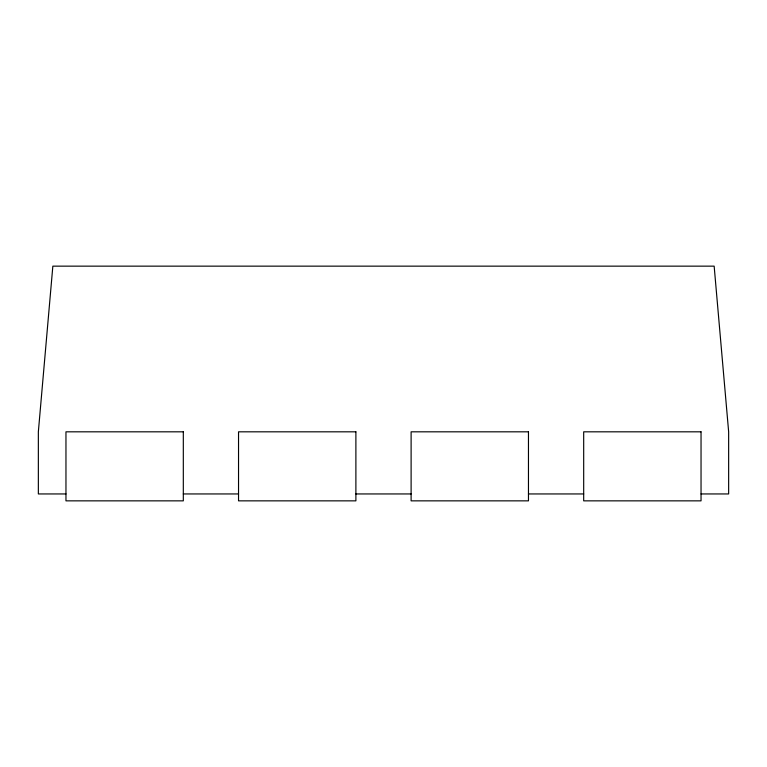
<?xml version="1.0" encoding="UTF-8"?>
<svg xmlns="http://www.w3.org/2000/svg" width="767" height="767" viewBox="0 0 767 767"><rect width="100%" height="100%" fill="white"/><g stroke="black" fill="none" stroke-linecap="round" stroke-linejoin="round"><path stroke-width="1.15" d="M65.962 493.948L38.35 493.948L38.35 431.821L52.846 266.149L714.154 266.149L728.65 431.821L728.65 493.948L701.038 493.948M183.313 493.948L238.537 493.948M355.888 493.948L411.112 493.948M528.463 493.948L583.687 493.948M183.313 431.821L65.962 431.821L65.962 500.851L183.313 500.851L183.313 431.821M355.888 431.821L238.537 431.821L238.537 500.851L355.888 500.851L355.888 431.821M528.463 431.821L411.112 431.821L411.112 500.851L528.463 500.851L528.463 431.821M701.038 431.821L583.687 431.821L583.687 500.851L701.038 500.851L701.038 431.821"/></g></svg>
